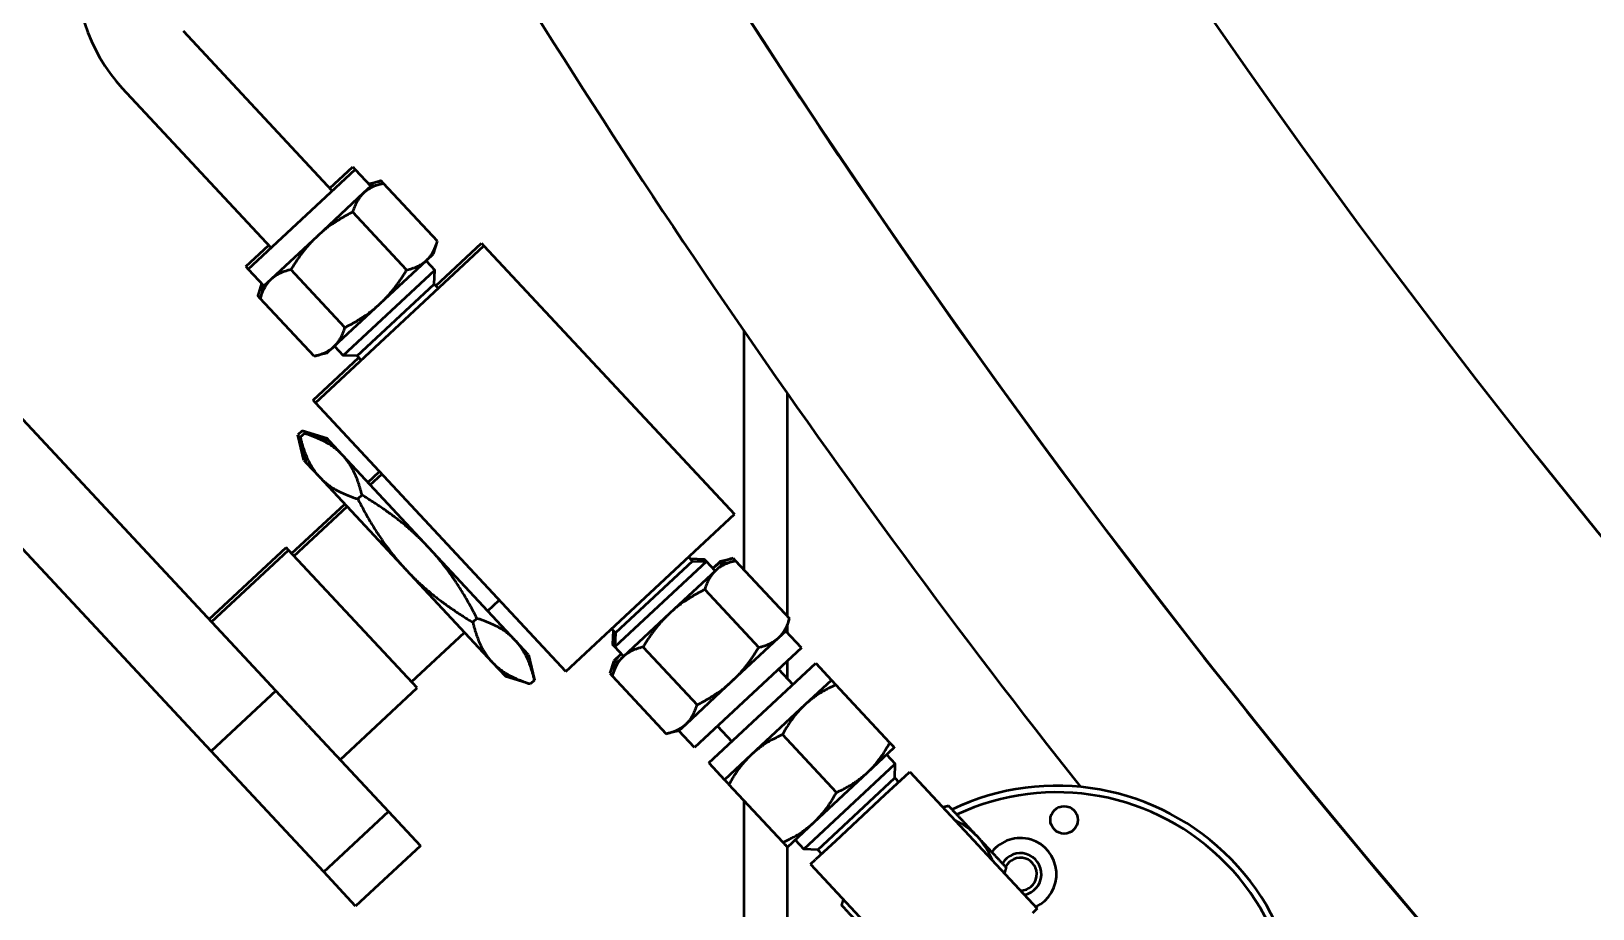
# Model space of a CAD drawing. Header units: inches. Extents: x 11 to 1621, y 11 to 1332.
# Drawn here: x 1200.35 to 1209.71, y 325.61 to 330.87 of the extents above; entities that cross this region are included whole.
import ezdxf

# ---------------------------------------------------------------- set-up
doc = ezdxf.new("R2010")
doc.units = ezdxf.units.IN
doc.header["$LTSCALE"] = 48
doc.header["$MEASUREMENT"] = 0
doc.layers.add('Visible (ANSI)', color=7, linetype='Continuous', lineweight=50)

msp = doc.modelspace()

# ---------------------------------------------------------------- linework, layer by layer
at = {"layer": 'Visible (ANSI)'}
for p, q in [((1202.157566, 329.910168), (1201.266112, 330.866135)), ((1201.79189, 329.569168), (1200.900435, 330.525136)), ((1201.654761, 329.441294), (1202.294695, 330.038042)), ((1202.143608, 329.925136), (1202.280737, 330.053011)), ((1202.280737, 330.053011), (1202.294695, 330.038042)), ((1202.294695, 330.038042), (1202.388811, 329.937115)), ((1202.374853, 329.952084), (1202.451001, 329.969664)), ((1202.46496, 329.954696), (1202.451001, 329.969664)), ((1202.345943, 329.897141), (1202.068844, 329.638741)), ((1202.388811, 329.937115), (1202.345943, 329.897141)), ((1202.388811, 329.937115), (1202.46496, 329.954696)), ((1202.788123, 329.608145), (1202.46496, 329.954696)), ((1202.60339, 329.435879), (1202.280227, 329.782429)), ((1202.068844, 329.638741), (1201.791744, 329.380341)), ((1202.765274, 329.533408), (1202.788123, 329.608145)), ((1202.777994, 329.340809), (1203.051922, 329.596251)), ((1203.051922, 329.596251), (1203.065881, 329.581283)), ((1201.640802, 329.456262), (1201.777931, 329.584137)), ((1202.056612, 328.640125), (1203.065881, 329.581283)), ((1202.722407, 329.493434), (1202.765274, 329.533408)), ((1203.065881, 329.581283), (1204.566277, 327.972305)), ((1201.640802, 329.456262), (1201.654761, 329.441294)), ((1201.654761, 329.441294), (1201.748876, 329.340367)), ((1202.233924, 329.091346), (1201.91076, 329.437896)), ((1202.223188, 328.923373), (1202.771703, 329.434871)), ((1202.445307, 329.235034), (1202.722407, 329.493434)), ((1202.719564, 329.490783), (1202.771703, 329.434871)), ((1202.768764, 329.350706), (1202.771703, 329.434871)), ((1201.734918, 329.355335), (1201.712069, 329.280598)), ((1201.748876, 329.340367), (1201.726027, 329.26563)), ((1201.791744, 329.380341), (1201.748876, 329.340367)), ((1202.307353, 328.920433), (1202.768764, 329.350706)), ((1202.768764, 329.350706), (1202.791952, 329.32584)), ((1201.726027, 329.26563), (1201.712069, 329.280598)), ((1202.049191, 328.919079), (1201.726027, 329.26563)), ((1202.168207, 328.976634), (1202.445307, 329.235034)), ((1199.759848, 329.123626), (1201.739369, 327.00085)), ((1204.624479, 327.638894), (1204.624479, 329.068464)), ((1202.12534, 328.93666), (1202.168207, 328.976634)), ((1202.171049, 328.979285), (1202.223188, 328.923373)), ((1202.042654, 328.655093), (1202.316583, 328.910536)), ((1202.12534, 328.93666), (1202.049191, 328.919079)), ((1202.307353, 328.920433), (1202.223188, 328.923373)), ((1202.307353, 328.920433), (1202.330541, 328.895567)), ((1201.431866, 326.553479), (1199.372231, 328.762167)), ((1204.884479, 327.360079), (1204.884479, 328.69438)), ((1202.056612, 328.640125), (1202.042654, 328.655093)), ((1203.557009, 327.031147), (1202.056612, 328.640125)), ((1201.977151, 328.471448), (1201.952507, 328.448467)), ((1202.126625, 328.425749), (1201.977151, 328.471448)), ((1201.987668, 328.296169), (1201.952507, 328.448467)), ((1201.99111, 328.456479), (1201.966466, 328.433498)), ((1202.001626, 328.281201), (1201.966466, 328.433498)), ((1202.140583, 328.410781), (1201.99111, 328.456479)), ((1202.140583, 328.410781), (1202.126625, 328.425749)), ((1202.220533, 328.325046), (1202.140583, 328.410781)), ((1201.987668, 328.296169), (1202.001626, 328.281201)), ((1202.737332, 327.770846), (1202.220533, 328.325046)), ((1202.001626, 328.281201), (1202.081575, 328.195466)), ((1202.081575, 328.195466), (1202.598375, 327.641266)), ((1202.371701, 328.162937), (1202.44118, 328.227727)), ((1202.38566, 328.147969), (1202.455138, 328.212758)), ((1201.914605, 327.736688), (1202.232744, 328.033357)), ((1201.928564, 327.72172), (1202.246702, 328.018389)), ((1202.335642, 328.087013), (1202.310999, 328.064032)), ((1203.557009, 327.031147), (1204.566277, 327.972305)), ((1201.420196, 327.343121), (1201.880949, 327.77278)), ((1201.434154, 327.328153), (1201.894907, 327.757812)), ((1201.894907, 327.757812), (1201.880949, 327.77278)), ((1202.665565, 326.931382), (1201.894907, 327.757812)), ((1203.254131, 327.216647), (1202.737332, 327.770846)), ((1202.598375, 327.641266), (1203.115174, 327.087067)), ((1204.399701, 327.689057), (1203.851186, 327.177558)), ((1204.315536, 327.691996), (1203.854125, 327.261723)), ((1204.454682, 327.635795), (1204.177583, 327.377396)), ((1204.315536, 327.691996), (1204.292348, 327.716862)), ((1204.301578, 327.706964), (1204.385743, 327.704025)), ((1204.315536, 327.691996), (1204.399701, 327.689057)), ((1204.385743, 327.704025), (1204.370775, 327.690067)), ((1204.399701, 327.689057), (1204.385743, 327.704025)), ((1204.45184, 327.633145), (1204.399701, 327.689057)), ((1204.440724, 327.650764), (1204.437882, 327.648113)), ((1204.483592, 327.690738), (1204.440724, 327.650764)), ((1204.49755, 327.67577), (1204.454682, 327.635795)), ((1204.483592, 327.690738), (1204.55974, 327.708319)), ((1204.49755, 327.67577), (1204.573699, 327.69335)), ((1204.55974, 327.708319), (1204.573699, 327.69335)), ((1204.573699, 327.69335), (1204.896862, 327.3468)), ((1203.089005, 327.393724), (1203.158483, 327.458513)), ((1204.388966, 327.521084), (1204.712129, 327.174533)), ((1204.177583, 327.377396), (1203.900483, 327.118996)), ((1202.631908, 326.967475), (1202.950047, 327.264144)), ((1203.024708, 327.34808), (1203.000064, 327.325099)), ((1203.854125, 327.261723), (1203.830937, 327.286589)), ((1203.840167, 327.276692), (1203.837228, 327.192527)), ((1203.854125, 327.261723), (1203.851186, 327.177558)), ((1204.831145, 327.232088), (1204.874013, 327.272063)), ((1204.874013, 327.272063), (1204.896862, 327.3468)), ((1204.968129, 327.171136), (1204.874013, 327.272063)), ((1204.884479, 327.260839), (1204.884479, 327.306297)), ((1203.334081, 327.130912), (1203.254131, 327.216647)), ((1203.852196, 327.206485), (1203.837228, 327.192527)), ((1203.851186, 327.177558), (1203.837228, 327.192527)), ((1203.903325, 327.121646), (1203.851186, 327.177558)), ((1204.019499, 327.176551), (1204.342663, 326.83)), ((1204.968129, 327.171136), (1204.328194, 326.574387)), ((1204.554046, 326.973688), (1204.831145, 327.232088)), ((1203.115174, 327.087067), (1203.195123, 327.001332)), ((1203.334081, 327.130912), (1203.369241, 326.978614)), ((1203.843657, 327.09399), (1203.820808, 327.019253)), ((1203.857615, 327.079021), (1203.834766, 327.004284)), ((1203.886525, 327.133964), (1203.843657, 327.09399)), ((1203.900483, 327.118996), (1203.857615, 327.079021)), ((1203.889367, 327.136615), (1203.886525, 327.133964)), ((1204.413444, 326.482968), (1205.053379, 327.079717)), ((1204.884479, 326.985911), (1204.884479, 327.093132)), ((1205.053379, 327.079717), (1205.147494, 326.97879)), ((1201.819483, 326.914938), (1201.739369, 327.00085)), ((1203.195123, 327.001332), (1203.344597, 326.955633)), ((1203.369241, 326.978614), (1203.344597, 326.955633)), ((1203.820808, 327.019253), (1203.834766, 327.004284)), ((1203.834766, 327.004284), (1204.15793, 326.657734)), ((1204.831, 327.043261), (1204.91625, 326.951842)), ((1205.147494, 326.97879), (1204.987511, 326.829603)), ((1201.819483, 326.914938), (1201.431866, 326.553479)), ((1202.012148, 326.708331), (1201.819483, 326.914938)), ((1202.204812, 326.501723), (1202.665565, 326.931382)), ((1204.276946, 326.715289), (1204.554046, 326.973688)), ((1205.497308, 326.603661), (1205.174144, 326.950211)), ((1204.987511, 326.829603), (1204.667543, 326.531228)), ((1202.012148, 326.708331), (1202.494913, 326.190628)), ((1204.234078, 326.675314), (1204.276946, 326.715289)), ((1204.465323, 326.702262), (1204.550573, 326.610843)), ((1204.234078, 326.675314), (1204.15793, 326.657734)), ((1204.328194, 326.574387), (1204.234078, 326.675314)), ((1205.17734, 326.305287), (1204.854177, 326.651837)), ((1202.107295, 325.829169), (1201.431866, 326.553479)), ((1204.667543, 326.531228), (1204.50756, 326.382041)), ((1205.363974, 326.425895), (1205.523957, 326.575083)), ((1205.478248, 326.532458), (1205.530387, 326.476546)), ((1204.413444, 326.482968), (1204.50756, 326.382041)), ((1204.981871, 325.965047), (1205.530387, 326.476546)), ((1205.044007, 326.127521), (1205.363974, 326.425895)), ((1205.527447, 326.392381), (1205.530387, 326.476546)), ((1205.587331, 326.401734), (1205.617042, 326.42944)), ((1205.617042, 326.42944), (1206.38088, 325.610324)), ((1204.857373, 326.006912), (1204.53421, 326.353463)), ((1205.066036, 325.962108), (1205.527447, 326.392381)), ((1205.587331, 326.401734), (1205.468486, 326.290909)), ((1205.527447, 326.392381), (1205.550635, 326.367514)), ((1204.624479, 324.207837), (1204.624479, 326.25666)), ((1205.468486, 326.290909), (1205.171374, 326.013847)), ((1202.107295, 325.829169), (1202.494913, 326.190628)), ((1202.494913, 326.190628), (1202.685621, 325.986119)), ((1204.884023, 325.978334), (1205.044007, 326.127521)), ((1202.685621, 325.986119), (1202.298004, 325.62466)), ((1204.884479, 324.426003), (1204.884479, 325.97876)), ((1204.929733, 326.020959), (1204.981871, 325.965047)), ((1205.066036, 325.962108), (1204.981871, 325.965047)), ((1205.171374, 326.013847), (1205.052529, 325.903022)), ((1205.066036, 325.962108), (1205.089224, 325.937242)), ((1205.022817, 325.875316), (1205.052529, 325.903022)), ((1205.022817, 325.875316), (1205.786656, 325.0562)), ((1202.298004, 325.62466), (1202.107295, 325.829169)), ((1206.38088, 325.610324), (1206.351169, 325.582618))]:
    msp.add_line(p, q, dxfattribs=at)
for centre, radius in [((1247.196979, 358.380235), 48.3125), ((1247.196979, 358.380235), 46.34375), ((1247.196979, 358.380235), 42.829288), ((1247.196979, 358.380235), 42.579288), ((1247.196979, 358.380235), 42.279288), ((1247.196979, 358.380235), 38.75), ((1206.541578, 326.14119), 0.082677)]:
    msp.add_circle(centre, radius, dxfattribs=at)
for centre, radius, start, end in [((1247.196979, 358.380235), 50.625, 210.3890484, 225.601263), ((1247.196979, 358.380235), 50.62647, 210.4164762, 225.3961106), ((1201.631789, 331.207134), 1, 120, 223), ((1247.196979, 358.380235), 51.6875, 210.5600044, 218.3089684), ((1206.497858, 324.889205), 1.456693, 332.7451981, 115.5221044), ((1206.497858, 324.889205), 1.417323, 333.3175076, 115.0202674), ((1205.701849, 325.74282), 0.4375, 43, 64.7867893), ((1205.701849, 325.74282), 0.4375, 21.2132107, 43), ((1206.279522, 325.816072), 0.216535, 295.2008116, 142.2860554), ((1206.279522, 325.816072), 0.125984, 281.3054563, 149.1017352), ((1206.279522, 325.816072), 0.098425, 270.7396895, 153.7934444)]:
    msp.add_arc(centre, radius, start, end, dxfattribs=at)
for points, weights in [([(1202.451001, 329.969664), (1202.410851, 329.960395), (1202.38093, 329.945567)], [1, 1.01965956375, 1.01895290532]), ([(1202.345943, 329.897141), (1202.303076, 329.857166), (1202.280227, 329.782429)], [1, 1.0379548493, 1]), ([(1202.46496, 329.954696), (1202.388811, 329.937115), (1202.345943, 329.897141)], [1, 1.0379548493, 1]), ([(1202.280227, 329.782429), (1202.154579, 329.71869), (1202.068844, 329.638741)], [1, 1.0379548493, 1]), ([(1202.068844, 329.638741), (1201.983109, 329.558792), (1201.91076, 329.437896)], [1, 1.0379548493, 1]), ([(1202.722407, 329.493434), (1202.765274, 329.533408), (1202.788123, 329.608145)], [1, 1.0379548493, 1]), ([(1201.91076, 329.437896), (1201.834611, 329.420316), (1201.791744, 329.380341)], [1, 1.0379548493, 1]), ([(1202.445307, 329.235034), (1202.531042, 329.314983), (1202.60339, 329.435879)], [1, 1.0379548493, 1]), ([(1202.60339, 329.435879), (1202.679539, 329.453459), (1202.722407, 329.493434)], [1, 1.0379548493, 1]), ([(1201.740995, 329.348819), (1201.724116, 329.320005), (1201.712069, 329.280598)], [1.01895290532, 1.01965956375, 1]), ([(1201.791744, 329.380341), (1201.748876, 329.340367), (1201.726027, 329.26563)], [1, 1.0379548493, 1]), ([(1202.233924, 329.091346), (1202.359572, 329.155085), (1202.445307, 329.235034)], [1, 1.0379548493, 1]), ([(1202.168207, 328.976634), (1202.211075, 329.016609), (1202.233924, 329.091346)], [1, 1.0379548493, 1]), ([(1202.049191, 328.919079), (1202.12534, 328.93666), (1202.168207, 328.976634)], [1, 1.0379548493, 1]), ([(1202.091501, 328.425786), (1202.041544, 328.451761), (1201.977151, 328.471448)], [1.01851190069, 1.01600514506, 1]), ([(1201.952507, 328.448467), (1201.967655, 328.382857), (1201.990081, 328.33121)], [1, 1.01600514506, 1.01851190069]), ([(1201.966466, 328.433498), (1202.001626, 328.281201), (1202.081575, 328.195466)], [1, 1.0379548493, 1]), ([(1202.220533, 328.325046), (1202.140583, 328.410781), (1201.99111, 328.456479)], [1, 1.0379548493, 1]), ([(1202.335642, 328.087013), (1202.300482, 328.239311), (1202.220533, 328.325046)], [1, 1.0379548493, 1]), ([(1202.081575, 328.195466), (1202.161525, 328.109731), (1202.310999, 328.064032)], [1, 1.0379548493, 1]), ([(1202.310999, 328.064032), (1202.438477, 327.812736), (1202.598375, 327.641266)], [1, 1.0379548493, 1]), ([(1202.737332, 327.770846), (1202.577434, 327.942316), (1202.335642, 328.087013)], [1, 1.0379548493, 1]), ([(1203.024708, 327.34808), (1202.89723, 327.599376), (1202.737332, 327.770846)], [1, 1.0379548493, 1]), ([(1202.598375, 327.641266), (1202.758273, 327.469796), (1203.000064, 327.325099)], [1, 1.0379548493, 1]), ([(1204.454682, 327.635795), (1204.411815, 327.595821), (1204.388966, 327.521084)], [1, 1.0379548493, 1]), ([(1204.440724, 327.650764), (1204.439303, 327.649439), (1204.437909, 327.648084)], [1, 1.00121357416, 1.00234954231]), ([(1204.55974, 327.708319), (1204.483592, 327.690738), (1204.440724, 327.650764)], [1, 1.0379548493, 1]), ([(1204.573699, 327.69335), (1204.49755, 327.67577), (1204.454682, 327.635795)], [1, 1.0379548493, 1]), ([(1204.388966, 327.521084), (1204.263318, 327.457345), (1204.177583, 327.377396)], [1, 1.0379548493, 1]), ([(1204.177583, 327.377396), (1204.091848, 327.297446), (1204.019499, 327.176551)], [1, 1.0379548493, 1]), ([(1203.000064, 327.325099), (1203.035225, 327.172802), (1203.115174, 327.087067)], [1, 1.0379548493, 1]), ([(1203.254131, 327.216647), (1203.174182, 327.302381), (1203.024708, 327.34808)], [1, 1.0379548493, 1]), ([(1204.831145, 327.232088), (1204.874013, 327.272063), (1204.896862, 327.3468)], [1, 1.0379548493, 1]), ([(1203.369241, 326.978614), (1203.334081, 327.130912), (1203.254131, 327.216647)], [1, 1.0379548493, 1]), ([(1204.019499, 327.176551), (1203.94335, 327.15897), (1203.900483, 327.118996)], [1, 1.0379548493, 1]), ([(1204.554046, 326.973688), (1204.639781, 327.053637), (1204.712129, 327.174533)], [1, 1.0379548493, 1]), ([(1204.712129, 327.174533), (1204.788278, 327.192113), (1204.831145, 327.232088)], [1, 1.0379548493, 1]), ([(1203.115174, 327.087067), (1203.195123, 327.001332), (1203.344597, 326.955633)], [1, 1.0379548493, 1]), ([(1203.886525, 327.133964), (1203.843657, 327.09399), (1203.820808, 327.019253)], [1, 1.0379548493, 1]), ([(1203.900483, 327.118996), (1203.857615, 327.079021), (1203.834766, 327.004284)], [1, 1.0379548493, 1]), ([(1203.889394, 327.136585), (1203.887946, 327.135289), (1203.886525, 327.133964)], [1.00234954231, 1.00121357416, 1]), ([(1205.147494, 326.97879), (1205.147494, 326.97879), (1205.174144, 326.950211)], [1, 1.0379548493, 1]), ([(1204.342663, 326.83), (1204.468311, 326.893739), (1204.554046, 326.973688)], [1, 1.0379548493, 1]), ([(1205.174144, 326.950211), (1205.061759, 326.898841), (1204.987511, 326.829603)], [1, 1.0379548493, 1]), ([(1204.276946, 326.715289), (1204.319813, 326.755263), (1204.342663, 326.83)], [1, 1.0379548493, 1]), ([(1204.987511, 326.829603), (1204.913262, 326.760365), (1204.854177, 326.651837)], [1, 1.0379548493, 1]), ([(1204.15793, 326.657734), (1204.234078, 326.675314), (1204.276946, 326.715289)], [1, 1.0379548493, 1]), ([(1204.854177, 326.651837), (1204.741792, 326.600466), (1204.667543, 326.531228)], [1, 1.0379548493, 1]), ([(1205.363974, 326.425895), (1205.438222, 326.495133), (1205.497308, 326.603661)], [1, 1.0379548493, 1]), ([(1205.497308, 326.603661), (1205.523957, 326.575083), (1205.523957, 326.575083)], [1, 1.0379548493, 1]), ([(1204.667543, 326.531228), (1204.593295, 326.46199), (1204.53421, 326.353463)], [1, 1.0379548493, 1]), ([(1205.17734, 326.305287), (1205.289725, 326.356657), (1205.363974, 326.425895)], [1, 1.0379548493, 1]), ([(1204.53421, 326.353463), (1204.50756, 326.382041), (1204.50756, 326.382041)], [1, 1.0379548493, 1]), ([(1205.044007, 326.127521), (1205.118255, 326.196759), (1205.17734, 326.305287)], [1, 1.0379548493, 1]), ([(1205.81439, 326.21781), (1205.831668, 326.221799), (1205.84955, 326.225927)], [1.00865645687, 1.00498223303, 1]), ([(1205.84955, 326.225927), (1205.941867, 326.126929), (1206.021816, 326.041194)], [1, 1.0379548493, 1]), ([(1204.857373, 326.006912), (1204.969758, 326.058283), (1205.044007, 326.127521)], [1, 1.0379548493, 1]), ([(1206.021816, 326.041194), (1206.101765, 325.955459), (1206.194083, 325.856461)], [1, 1.0379548493, 1]), ([(1204.884023, 325.978334), (1204.884023, 325.978334), (1204.857373, 326.006912)], [1, 1.0379548493, 1]), ([(1206.194083, 325.856461), (1206.188717, 325.838911), (1206.183533, 325.821953)], [1, 1.00498223303, 1.00865645687]), ([(1205.209615, 325.629179), (1205.214981, 325.646729), (1205.220165, 325.663687)], [1, 1.00498223303, 1.00865645687]), ([(1205.381882, 325.444446), (1205.301933, 325.530181), (1205.209615, 325.629179)], [1, 1.0379548493, 1])]:
    msp.add_rational_spline(points, weights, degree=2, dxfattribs=at)

doc.saveas('drawing.dxf')
